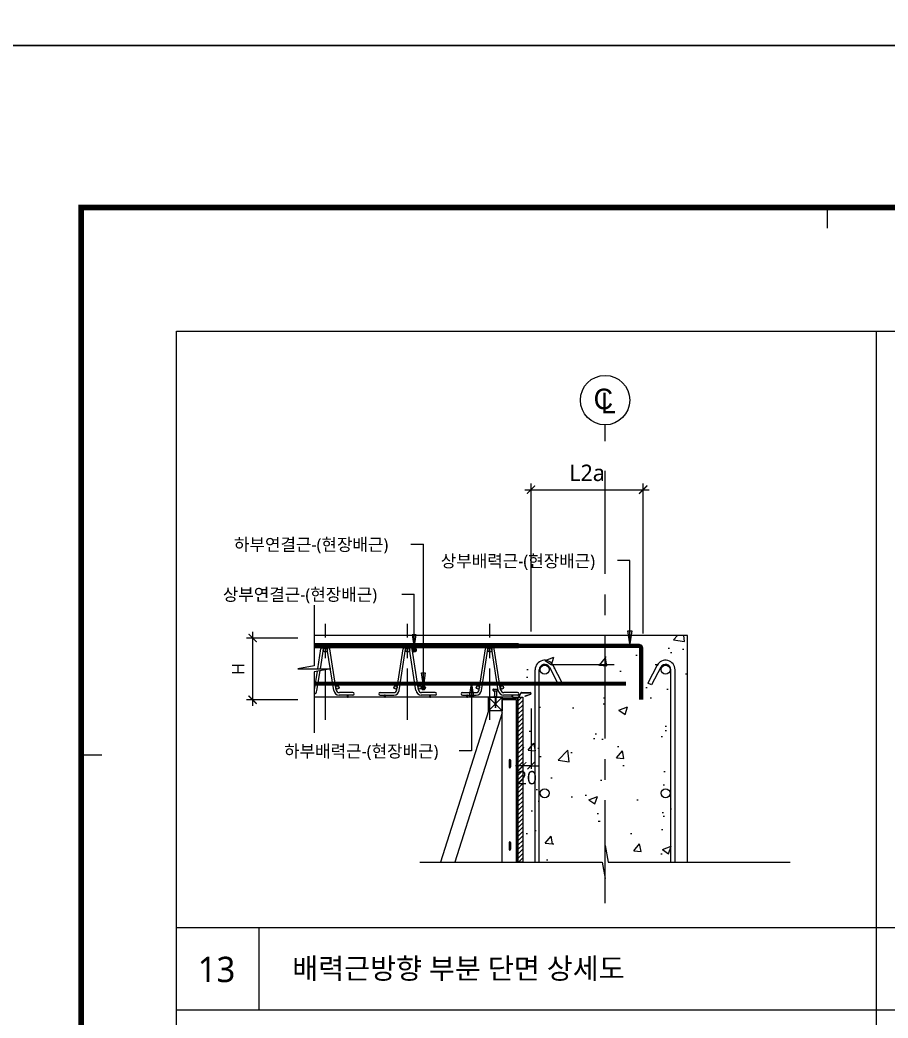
# Model space of a CAD drawing. Extents: x 10983 to 44623, y -18406 to 11294.
# Drawn here: x 19534 to 21644, y -2949 to -524 of the extents above; entities that cross this region are included whole.
import ezdxf
from ezdxf.enums import TextEntityAlignment as Align

# ---------------------------------------------------------------- set-up
doc = ezdxf.new("R2010")
doc.units = 0
doc.header["$LTSCALE"] = 100
doc.header["$MEASUREMENT"] = 0
doc.header["$PDMODE"] = 3
doc.header["$PDSIZE"] = 10
for name, pattern in [('CEN', [62, 60, -1, 0, -1]), ('CENTERX2', [4, 2.5, -0.5, 0.5, -0.5]), ('HID', [2.5, 1.5, -1])]:
    doc.linetypes.add(name, pattern=pattern)
doc.layers.get('0').update_dxf_attribs({"linetype": 'CONTINUOUS'})
doc.layers.get('Defpoints').update_dxf_attribs({"color": 165, "linetype": 'CONTINUOUS'})
for name, color, linetype in [('-상부연결근', 4, 'CONTINUOUS'), ('-하부배력근', 3, 'CONTINUOUS'), ('-하부연결근', 4, 'CONTINUOUS'), ('DECK-CEN', 1, 'CEN'), ('DECK-CON', 2, 'CONTINUOUS'), ('DECK-DIM', 255, 'CONTINUOUS'), ('DECK-ETC STEEL', 6, 'CONTINUOUS'), ('DECK-HATCH', 251, 'CONTINUOUS'), ('DECK-LATTICE', 7, 'CONTINUOUS'), ('DECK-MAIN BAR', 2, 'CONTINUOUS'), ('DECK-PG', 4, 'CONTINUOUS'), ('DECK-RC', 251, 'CONTINUOUS'), ('DECK-RC(ETC)', 252, 'CONTINUOUS'), ('DECK-TABLE', 7, 'CONTINUOUS'), ('DECK-TEX1', 6, 'CONTINUOUS'), ('DECK-TEXT', 7, 'CONTINUOUS'), ('DECK-TITLE TEXT', 3, 'CONTINUOUS'), ('DECK-TRANS', 3, 'CONTINUOUS'), ('E2', 7, 'CONTINUOUS'), ('form', 7, 'CONTINUOUS'), ('TG-TABLE.TEX', 7, 'CONTINUOUS'), ('TXT', 3, 'CONTINUOUS')]:
    doc.layers.add(name, color=color, linetype=linetype)
doc.styles.add('SY Panel', font='malgun.ttf')
doc.styles.add('VICON TEXT', font='malgun.ttf')
doc.styles.add('굴림', font='Gulim.ttf')
doc.dimstyles.new('STDECK-DIM', dxfattribs={"dimtxt": 35, "dimasz": 20, "dimexe": 15, "dimexo": 40, "dimgap": 10, "dimtad": 1, "dimdec": 0, "dimtxsty": 'SY Panel', "dimblk": 'ARCHTICK', "dimcen": 2.5, "dimdle": 15, "dimclrd": 7, "dimclre": 7, "dimclrt": 6, "dimadec": 0, "dimazin": 0, "dimtfac": 1, "dimtdec": 0, "dimtmove": 0, "dimatfit": 3, "dimldrblk": 'ARCHTICK', "dimfxl": 1, "dimarcsym": 0})
doc.dimstyles.new('STDECK-DIM 2', dxfattribs={"dimscale": 2.5, "dimtxt": 12, "dimasz": 7, "dimexe": 3, "dimexo": 3, "dimgap": 3, "dimtad": 1, "dimdec": 0, "dimlunit": 6, "dimtxsty": 'VICON TEXT', "dimblk": 'ARCHTICK', "dimcen": 2.5, "dimclrd": 7, "dimclre": 7, "dimclrt": 6, "dimadec": 0, "dimazin": 0, "dimtfac": 1, "dimtdec": 0, "dimtix": 1, "dimtmove": 0, "dimatfit": 3, "dimfxl": 1, "dimarcsym": 0})

# ---------------------------------------------------------------- blocks, each defined once
blk = doc.blocks.new('Deck_Sh03')
at = {"layer": 'Defpoints'}
blk.add_lwpolyline([(-517.5, -296.1), (7892.5, -296.1), (7892.5, 5644), (-517.5, 5644)], close=True, dxfattribs=at)
at = {"layer": 'TG-TABLE.TEX', "color": 3, "ltscale": 0.5, "style": 'VICON TEXT'}
blk.add_attdef('DKTYT', text='', height=100, dxfattribs=at).set_placement((2425.2, 5047), align=Align.RIGHT)
at = {"layer": 'TXT', "ltscale": 0.5, "style": 'VICON TEXT'}
blk.add_attdef('DKTYR', text='', height=45, dxfattribs=at).set_placement((7248.4, 1495), align=Align.RIGHT)
blk = doc.blocks.new('_ArchTick')
at = {"color": 0, "linetype": 'ByBlock', "const_width": 0.15}
blk.add_lwpolyline([(-0.5, -0.5), (0.5, 0.5)], dxfattribs=at)
blk = doc.blocks.new('*D355')
at = {"layer": 'DECK-DIM', "color": 7, "lineweight": -2}
for p, q in [((20099.8, -2010.9), (20099.8, -2190.9)), ((20209.8, -2025.9), (20084.8, -2025.9)), ((20209.8, -2175.9), (20084.8, -2175.9))]:
    blk.add_line(p, q, dxfattribs=at)
at = {"layer": 'Defpoints', "color": 0, "ltscale": 0.5}
for p in [(20249.8, -2025.9), (20099.8, -2175.9), (20249.8, -2175.9)]:
    blk.add_point(p, dxfattribs=at)
at = {"layer": 'DECK-DIM', "color": 7, "lineweight": -2, "ltscale": 0.5, "xscale": 20, "yscale": 20, "zscale": 20}
for p, rotation in [((20099.8, -2025.9), 90), ((20099.8, -2175.9), 270)]:
    blk.add_blockref('_ArchTick', p, dxfattribs=dict(at, rotation=rotation))
at = {"layer": 'DECK-DIM', "color": 6, "ltscale": 0.5, "insert": (20064.8, -2100.9), "char_height": 30, "attachment_point": 5, "rotation": 90, "style": 'SY Panel'}
blk.add_mtext('H', dxfattribs=at)
blk = doc.blocks.new('*D356')
at = {"layer": 'DECK-DIM', "color": 7, "lineweight": -2}
for p, q in [((20756.5, -2197.4), (20756.5, -2343.5)), ((20776.5, -2197.4), (20776.5, -2343.5)), ((20756.5, -2336), (20739, -2336)), ((20776.5, -2336), (20756.5, -2336)), ((20776.5, -2336), (20794, -2336))]:
    blk.add_line(p, q, dxfattribs=at)
at = {"layer": 'Defpoints', "color": 0, "ltscale": 0.5}
for p in [(20756.5, -2189.9), (20776.5, -2189.9), (20756.5, -2336)]:
    blk.add_point(p, dxfattribs=at)
at = {"layer": 'DECK-DIM', "color": 7, "lineweight": -2, "ltscale": 0.5, "xscale": 17.5, "yscale": 17.5, "zscale": 17.5}
blk.add_blockref('_ArchTick', (20756.5, -2336), dxfattribs=at)
at = {"layer": 'DECK-DIM', "color": 7, "lineweight": -2, "ltscale": 0.5, "xscale": 17.5, "yscale": 17.5, "zscale": 17.5, "rotation": 180}
blk.add_blockref('_ArchTick', (20776.5, -2336), dxfattribs=at)
at = {"layer": 'DECK-DIM', "color": 6, "ltscale": 0.5, "insert": (20766.5, -2365.3), "char_height": 32.5, "attachment_point": 5, "style": 'VICON TEXT'}
blk.add_mtext('20', dxfattribs=at)
blk = doc.blocks.new('*D163')
at = {"layer": 'DECK-DIM', "color": 7, "lineweight": -2}
for p, q in [((20761.5, -1665.5), (21064, -1665.5)), ((20776.5, -2009.9), (20776.5, -1650.5)), ((21049, -2014.9), (21049, -1650.5))]:
    blk.add_line(p, q, dxfattribs=at)
at = {"layer": 'Defpoints', "color": 0, "ltscale": 0.5}
for p in [(21049, -1665.5), (20776.5, -2049.9), (21049, -2054.9)]:
    blk.add_point(p, dxfattribs=at)
at = {"layer": 'DECK-DIM', "color": 7, "lineweight": -2, "ltscale": 0.5, "xscale": 20, "yscale": 20, "zscale": 20, "rotation": 180}
blk.add_blockref('_ArchTick', (20776.5, -1665.5), dxfattribs=at)
at = {"layer": 'DECK-DIM', "color": 7, "lineweight": -2, "ltscale": 0.5, "xscale": 20, "yscale": 20, "zscale": 20}
blk.add_blockref('_ArchTick', (21049, -1665.5), dxfattribs=at)
at = {"layer": 'DECK-DIM', "color": 6, "ltscale": 0.5, "insert": (20912.7, -1624.9), "char_height": 40, "attachment_point": 5, "style": 'SY Panel'}
blk.add_mtext('L2a', dxfattribs=at)
blk = doc.blocks.new('tg4')
at = {"layer": 'DECK-MAIN BAR'}
h = blk.add_hatch(color=256, dxfattribs=at)
h.dxf.hatch_style = 1
h.paths.add_polyline_path([(7710.5, 42136.7, 0.414214), (7705.5, 42131.7, 0.414214), (7710.5, 42126.7)])
h.paths.add_polyline_path([(7735.8, 42040.8, 1), (7743.8, 42040.8, 1)])
h.paths.add_polyline_path([(7710.5, 42136.7), (7710.5, 42126.7, 0.414214), (7715.5, 42131.7, 0.414214)])
edge = h.paths.add_edge_path()
edge.add_line((7683.8, 42043.8), (7683.8, 42037.7))
edge.add_arc((7681.2, 42040.7), 4, 310.4298, 409.5702)
h = blk.add_hatch(color=256, dxfattribs=at)
h.dxf.hatch_style = 1
h.paths.add_polyline_path([(7877.2, 42040.7, 1), (7885.2, 42040.7, 1)])
h.paths.add_polyline_path([(7910.5, 42136.7, 0.414214), (7905.5, 42131.7, 0.414214), (7910.5, 42126.7)])
h.paths.add_polyline_path([(7935.8, 42040.8, 1), (7943.8, 42040.8, 1)])
h.paths.add_polyline_path([(7910.5, 42136.7), (7910.5, 42126.7, 0.414214), (7915.5, 42131.7, 0.414214)])
h = blk.add_hatch(color=256, dxfattribs=at)
h.dxf.hatch_style = 1
h.paths.add_polyline_path([(8077.2, 42040.7, 1), (8085.2, 42040.7, 1)])
h.paths.add_polyline_path([(8110.5, 42136.7, 0.414214), (8105.5, 42131.7, 0.414214), (8110.5, 42126.7)])
h.paths.add_polyline_path([(8135.8, 42040.8, 1), (8143.8, 42040.8, 1)])
h.paths.add_polyline_path([(8110.5, 42136.7), (8110.5, 42126.7, 0.414214), (8115.5, 42131.7, 0.414214)])
at = {"layer": 'DECK-CEN', "linetype": 'CENTERX2', "ltscale": 0.5}
for p, q in [((7710.5, 41961.8), (7710.5, 42195.4)), ((7910.5, 41961.8), (7910.5, 42195.4)), ((8110.5, 41961.8), (8110.5, 42195.4))]:
    blk.add_line(p, q, dxfattribs=at)
at = {"layer": 'DECK-LATTICE', "ltscale": 0.5}
for p, q in [((8179.9, 42146.7), (7683.8, 42146.7)), ((8179.9, 42136.7), (7683.8, 42136.7)), ((7692.2, 42085.7), (7699.7, 42134.3)), ((7698.3, 42085.7), (7705.7, 42133.6)), ((7730.8, 42033.2), (7715.2, 42133.6)), ((7736.6, 42035), (7721.2, 42134.3)), ((7884.3, 42035), (7899.7, 42134.3)), ((7890.1, 42033.2), (7905.7, 42133.6)), ((7930.8, 42033.2), (7915.2, 42133.6)), ((7936.6, 42035), (7921.2, 42134.3)), ((8084.3, 42035), (8099.7, 42134.3)), ((8090.1, 42033.2), (8105.7, 42133.6)), ((8130.8, 42033.2), (8115.2, 42133.6)), ((8136.6, 42035), (8121.2, 42134.3)), ((7684.3, 42035), (7691.3, 42080)), ((7690.1, 42033.2), (7697.6, 42081.1)), ((7777.5, 42022.2), (7743.7, 42022.2)), ((7777.5, 42028.2), (7744.5, 42028.2)), ((7843.5, 42028.2), (7876.4, 42028.2)), ((7843.5, 42022.2), (7877.3, 42022.2)), ((7977.5, 42022.2), (7943.7, 42022.2)), ((7977.5, 42028.2), (7944.5, 42028.2)), ((8043.5, 42028.2), (8076.4, 42028.2)), ((8043.5, 42022.2), (8077.3, 42022.2)), ((8177.5, 42022.2), (8143.7, 42022.2)), ((8177.5, 42028.2), (8144.5, 42028.2))]:
    blk.add_line(p, q, dxfattribs=at)
for centre, radius, start, end in [((7702.7, 42133.7), 3.01, 349.5852, 169.9415), ((7718.2, 42133.7), 3.01, 10.0585, 190.4148), ((7902.7, 42133.7), 3.01, 349.5852, 169.9415), ((7918.2, 42133.7), 3.01, 10.0585, 190.4148), ((8102.7, 42133.7), 3.01, 349.5852, 169.9415), ((8118.2, 42133.7), 3.01, 10.0585, 190.4148), ((7676.4, 42036.2), 8, 336.4782, 351.1777), ((7677.3, 42035.2), 13, 299.8906, 351.1777), ((7743.7, 42035.2), 13, 188.8223, 270), ((7744.5, 42036.2), 8, 188.8223, 270), ((7777.5, 42025.2), 3, 270, 90), ((7843.5, 42025.2), 3, 90, 270), ((7876.4, 42036.2), 8, 270, 351.1777), ((7877.3, 42035.2), 13, 270, 351.1777), ((7943.7, 42035.2), 13, 188.8223, 270), ((7944.5, 42036.2), 8, 188.8223, 270), ((7977.5, 42025.2), 3, 270, 90), ((8043.5, 42025.2), 3, 90, 270), ((8076.4, 42036.2), 8, 270, 351.1777), ((8077.3, 42035.2), 13, 270, 351.1777), ((8143.7, 42035.2), 13, 188.8223, 270), ((8144.5, 42036.2), 8, 188.8223, 270), ((8177.5, 42025.2), 3, 270, 90)]:
    blk.add_arc(centre, radius, start, end, dxfattribs=at)
at = {"layer": 'DECK-MAIN BAR', "ltscale": 0.5}
for centre, radius in [((7710.5, 42131.7), 5), ((7910.5, 42131.7), 5), ((8110.5, 42131.7), 5), ((7739.8, 42040.8), 4), ((7881.2, 42040.7), 4), ((7939.8, 42040.8), 4), ((8081.2, 42040.7), 4), ((8139.8, 42040.8), 4)]:
    blk.add_circle(centre, radius, dxfattribs=at)
blk.add_arc((7681.2, 42040.7), 4, 310.4298, 49.5702, dxfattribs=at)
at = {"layer": 'DECK-PG'}
for p, q in [((7764, 42021.2), (7764, 42018.7)), ((7764.5, 42018.7), (7764.5, 42021.2)), ((7765, 42021.2), (7765, 42017.5)), ((7765, 42018.7), (7765, 42020.7)), ((7765.5, 42021.2), (7765.5, 42017.2)), ((7766, 42017.5), (7766, 42021.2)), ((7854, 42021.2), (7854, 42018.7)), ((7854.5, 42018.7), (7854.5, 42021.2)), ((7855, 42021.2), (7855, 42017.5)), ((7855, 42018.7), (7855, 42020.7)), ((7855.5, 42021.2), (7855.5, 42017.2)), ((7856, 42017.5), (7856, 42021.2)), ((7964, 42021.2), (7964, 42018.7)), ((7964.5, 42018.7), (7964.5, 42021.2)), ((7965, 42021.2), (7965, 42017.5)), ((7965, 42018.7), (7965, 42020.7)), ((7965.5, 42021.2), (7965.5, 42017.2)), ((7966, 42017.5), (7966, 42021.2)), ((8054, 42021.2), (8054, 42018.7)), ((8054.5, 42018.7), (8054.5, 42021.2)), ((8055, 42021.2), (8055, 42017.5)), ((8055, 42018.7), (8055, 42020.7)), ((8055.5, 42021.2), (8055.5, 42017.2)), ((8056, 42017.5), (8056, 42021.2)), ((8164, 42021.2), (8164, 42018.7)), ((8164.5, 42018.7), (8164.5, 42021.2)), ((8165, 42021.2), (8165, 42017.5)), ((8165, 42018.7), (8165, 42020.7)), ((8165.5, 42021.2), (8165.5, 42017.2)), ((8166, 42017.5), (8166, 42021.2)), ((8180.8, 42017.8), (8186.1, 42027.5)), ((8181.3, 42017.5), (8186.6, 42027.2)), ((8187.4, 42028.2), (8208.1, 42028.2)), ((8187.4, 42027.7), (8208.1, 42027.7)), ((8208.7, 42023.9), (8195.4, 42019.1)), ((8208.6, 42023.9), (8195.4, 42019.1)), ((8195.4, 42019.1), (8195.5, 42018.6)), ((8208.9, 42023.5), (8195.5, 42018.6)), ((8166, 42016.7), (8179.9, 42016.7)), ((8166.2, 42017.2), (8179.9, 42017.2))]:
    blk.add_line(p, q, dxfattribs=at)
at = {"layer": 'DECK-PG', "ltscale": 0.5}
for p, q in [((7764.7, 42017.2), (7683.8, 42017.2)), ((7765, 42016.7), (7683.8, 42016.7)), ((7855, 42016.7), (7766, 42016.7)), ((7854.7, 42017.2), (7766.2, 42017.2)), ((7965, 42016.7), (7856, 42016.7)), ((7964.7, 42017.2), (7856.2, 42017.2)), ((8055, 42016.7), (7966, 42016.7)), ((8054.7, 42017.2), (7966.2, 42017.2)), ((8165, 42016.7), (8056, 42016.7)), ((8164.7, 42017.2), (8056.2, 42017.2))]:
    blk.add_line(p, q, dxfattribs=at)
at = {"layer": 'DECK-PG'}
for centre, radius, start, end in [((7765, 42021.2), 1, 0, 180), ((7765, 42021.2), 1, 0, 180), ((7764.5, 42018.7), 0.5, 180, 0), ((7765, 42021.2), 0.5, 0, 180), ((7855, 42021.2), 1, 0, 180), ((7855, 42021.2), 1, 0, 180), ((7854.5, 42018.7), 0.5, 180, 0), ((7855, 42021.2), 0.5, 0, 180), ((7965, 42021.2), 1, 0, 180), ((7965, 42021.2), 1, 0, 180), ((7964.5, 42018.7), 0.5, 180, 0), ((7965, 42021.2), 0.5, 0, 180), ((8055, 42021.2), 1, 0, 180), ((8055, 42021.2), 1, 0, 180), ((8054.5, 42018.7), 0.5, 180, 0), ((8055, 42021.2), 0.5, 0, 180), ((8165, 42021.2), 1, 0, 180), ((8165, 42021.2), 1, 0, 180), ((8164.5, 42018.7), 0.5, 180, 0), ((8165, 42021.2), 0.5, 0, 180), ((8187.4, 42026.8), 1.46, 90, 151.3895), ((8187.4, 42026.8), 0.955, 90, 151.3895), ((8208.1, 42025.8), 2.46, 290, 90), ((8208.1, 42025.8), 1.96, 290, 90), ((7764.7, 42017.5), 0.25, 270, 0), ((7765, 42017.2), 0.5, 270, 0), ((7766, 42017.2), 0.5, 180, 270), ((7766.2, 42017.5), 0.25, 180, 270), ((7854.7, 42017.5), 0.25, 270, 0), ((7855, 42017.2), 0.5, 270, 0), ((7856, 42017.2), 0.5, 180, 270), ((7856.2, 42017.5), 0.25, 180, 270), ((7964.7, 42017.5), 0.25, 270, 0), ((7965, 42017.2), 0.5, 270, 0), ((7966, 42017.2), 0.5, 180, 270), ((7966.2, 42017.5), 0.25, 180, 270), ((8054.7, 42017.5), 0.25, 270, 0), ((8055, 42017.2), 0.5, 270, 0), ((8056, 42017.2), 0.5, 180, 270), ((8056.2, 42017.5), 0.25, 180, 270), ((8164.7, 42017.5), 0.25, 270, 0), ((8165, 42017.2), 0.5, 270, 0), ((8166, 42017.2), 0.5, 180, 270), ((8166.2, 42017.5), 0.25, 180, 270), ((8179.9, 42018.3), 1.05, 270, 331.3895), ((8179.9, 42018.3), 1.55, 270, 331.3895)]:
    blk.add_arc(centre, radius, start, end, dxfattribs=at)

msp = doc.modelspace()

# ---------------------------------------------------------------- hatches: boundary and pattern name
at = {"layer": '-상부연결근', "linetype": 'ByBlock'}
h = msp.add_hatch(color=0, dxfattribs=at)
h.paths.add_polyline_path([(20497.4, -2018.4), (20492.7, -2018.4), (20492.7, -2049.9)])
h.paths.add_polyline_path([(20492.7, -2018.4), (20488, -2018.4), (20492.7, -2049.9)])
at = {"layer": '-상부연결근'}
h = msp.add_hatch(color=256, dxfattribs=at)
h.dxf.hatch_style = 1
h.paths.add_polyline_path([(20497.7, -2054.9, 1), (20487.7, -2054.9, 1)])
at = {"layer": '-하부배력근', "linetype": 'ByBlock'}
h = msp.add_hatch(color=0, dxfattribs=at)
h.paths.add_polyline_path([(20636.3, -2168.3), (20631.5, -2168.3), (20631.5, -2136.9)])
h.paths.add_polyline_path([(20631.5, -2168.3), (20626.8, -2168.3), (20631.5, -2136.9)])
at = {"layer": '-하부연결근', "linetype": 'ByBlock'}
h = msp.add_hatch(color=0, dxfattribs=at)
h.paths.add_polyline_path([(20514.9, -2141.8), (20514.9, -2110.4), (20510.1, -2110.4)])
h.paths.add_polyline_path([(20514.9, -2141.8), (20519.6, -2110.4), (20514.9, -2110.4)])
at = {"layer": '-하부연결근'}
h = msp.add_hatch(color=256, dxfattribs=at)
h.dxf.hatch_style = 1
h.paths.add_polyline_path([(20519.9, -2146.8, 1), (20509.9, -2146.8, 1)])
at = {"linetype": 'ByBlock'}
h = msp.add_hatch(color=256, dxfattribs=at)
h.paths.add_polyline_path([(21011.9, -2008.4), (21016.6, -2008.4), (21016.6, -2039.9)])
h.paths.add_polyline_path([(21016.6, -2008.4), (21021.4, -2008.4), (21016.6, -2039.9)])
at = {"layer": 'DECK-HATCH'}
h = msp.add_hatch(dxfattribs=at)
h.set_pattern_fill('AR-CONC', color=256, scale=30, style=0)
h.set_pattern_definition([(50, (-2415.1, -5154.62), (215.178, -18.8256), [22.5, -247.5]), (355, (-2415.1, -5154.62), (-41.6254, 225.6576), [18, -198]), (100.4514, (-2397.17, -5156.19), (173.5527, 206.832), [19.122, -210.3426]), (46.1842, (-2415.1, -5094.62), (320.1724, -49.6558), [33.75, -371.25]), (96.6356, (-2388.42, -5098.76), (280.3986, 292.2356), [28.683, -315.514]), (351.1842, (-2415.1, -5094.62), (280.3986, 292.2356), [27, -297]), (21, (-2385.1, -5109.62), (179.0721, -120.7857), [22.5, -247.5]), (326, (-2385.1, -5109.62), (72.9946, 217.545), [18, -198]), (71.4514, (-2370.18, -5119.68), (252.0667, 96.7593), [19.122, -210.3426]), (37.5, (-2415.1, -5154.62), (3.64796, 99.86816), [0, -195.6, 0, -201, 0, -198.75]), (7.5, (-2415.1, -5154.62), (78.92086, 118.3235), [0, -114.6, 0, -191.1, 0, -75.75]), (327.5, (-2482, -5154.62), (160.14673, -6.76646), [0, -75, 0, -234, 0, -310.5]), (317.5, (-2512, -5154.62), (174.95585, 30.0315), [0, -97.5, 0, -155.4, 0, -220.5])])
h.paths.add_polyline_path([(20956.5, -2019.9), (20756.5, -2019.9), (20756.5, -2570), (20949.5, -2570), (20956.5, -2610), (20956.5, -2530)])
h.paths.add_polyline_path([(21156.5, -2019.9), (20956.5, -2019.9), (20956.5, -2530), (20963.6, -2570), (21156.5, -2570)])
at = {"layer": 'DECK-HATCH', "linetype": 'ByBlock'}
h = msp.add_hatch(dxfattribs=at)
h.set_pattern_fill('ANSI31', color=256, scale=60, style=0)
h.set_pattern_definition([(45, (-2415.1005, -5154.619), (-5.3033009, 5.3033009), [])])
h.paths.add_polyline_path([(20756.5, -2169.9), (20744.5, -2169.9), (20744.5, -2570), (20756.5, -2570)])
h.paths.add_polyline_path([(20737.3, -2288.5), (20795.8, -2288.5), (20795.8, -2333.5), (20737.3, -2333.5)], flags=9)

# ---------------------------------------------------------------- linework, layer by layer
at = {"layer": '-상부연결근', "color": 0, "linetype": 'ByBlock'}
for p in [(20462.7, -1919.4), (20492.7, -2049.9)]:
    msp.add_line(p, (20492.7, -1919.4), dxfattribs=at)
msp.add_lwpolyline([(20497.4, -2018.4), (20488, -2018.4), (20492.7, -2049.9), (20497.4, -2018.4)], dxfattribs=at)
at = {"layer": '-상부연결근'}
msp.add_circle((20492.7, -2054.9), 5, dxfattribs=at)
at = {"layer": '-하부배력근', "color": 0, "linetype": 'ByBlock'}
for p, q in [((20631.5, -2136.9), (20631.5, -2300)), ((20631.5, -2300), (20601.5, -2300))]:
    msp.add_line(p, q, dxfattribs=at)
at = {"layer": '-하부배력근', "ltscale": 0.5, "const_width": 10}
msp.add_lwpolyline([(20249.8, -2136.9), (21007.3, -2136.9)], dxfattribs=at)
at = {"layer": '-하부배력근', "color": 0, "linetype": 'ByBlock'}
msp.add_lwpolyline([(20636.3, -2168.3), (20626.8, -2168.3), (20631.5, -2136.9), (20636.3, -2168.3)], dxfattribs=at)
at = {"layer": '-하부연결근', "color": 0, "linetype": 'ByBlock'}
for p in [(20484, -1798.1), (20514.9, -2141.8)]:
    msp.add_line(p, (20514.9, -1798.1), dxfattribs=at)
msp.add_lwpolyline([(20510.1, -2110.4), (20519.6, -2110.4), (20514.9, -2141.8), (20510.1, -2110.4)], dxfattribs=at)
at = {"layer": '-하부연결근'}
msp.add_circle((20514.9, -2146.8), 5, dxfattribs=at)
at = {"linetype": 'ByBlock'}
for p, q in [((21016.6, -1837.9), (20986.6, -1837.9)), ((21016.6, -2039.9), (21016.6, -1837.9))]:
    msp.add_line(p, q, dxfattribs=at)
msp.add_lwpolyline([(21011.9, -2008.4), (21021.4, -2008.4), (21016.6, -2039.9), (21011.9, -2008.4)], dxfattribs=at)
at = {"layer": 'DECK-CEN', "linetype": 'CENTERX2'}
msp.add_line((20956.5, -2670), (20956.5, -1598), dxfattribs=at)
at = {"layer": 'DECK-CON'}
for p, q in [((21156.5, -2019.9), (20249.8, -2019.9)), ((21156.5, -2570), (21156.5, -2019.9))]:
    msp.add_line(p, q, dxfattribs=at)
for points in [[(20249.8, -1945.9), (20249.8, -2093.8), (20209.8, -2100.9), (20289.8, -2100.9), (20249.8, -2107.9), (20249.8, -2255.9)], [(20249.8, -1945.9), (20249.8, -2093.8), (20209.8, -2100.9), (20289.8, -2100.9), (20249.8, -2107.9), (20249.8, -2255.9)], [(20506.5, -2570), (20949.5, -2570), (20956.5, -2610), (20956.5, -2530), (20963.6, -2570), (21406.5, -2570)]]:
    msp.add_lwpolyline(points, dxfattribs=at)
msp.add_lwpolyline([(20744.5, -2169.9), (20756.5, -2169.9), (20756.5, -2570), (20744.5, -2570)], close=True, dxfattribs=at)
at = {"layer": 'DECK-ETC STEEL'}
msp.add_lwpolyline([(20741.5, -2169.9), (20744.5, -2169.9), (20744.5, -2570), (20741.5, -2570), (20741.5, -2175.9), (20706.5, -2175.9), (20706.5, -2172.9), (20741.5, -2172.9), (20741.5, -2169.9), (20744.5, -2169.9)], dxfattribs=at)
at = {"layer": 'DECK-RC'}
for p, q in [((20786.5, -2570), (20786.5, -2102.9)), ((20796.5, -2570), (20796.5, -2102.9)), ((20821.1, -2096.8), (20843.5, -2139.8)), ((20829.9, -2092.2), (20852.4, -2135.2)), ((21083.2, -2092.2), (21060.7, -2135.2)), ((21092, -2096.8), (21069.5, -2139.8)), ((21116.5, -2570), (21116.5, -2102.9)), ((21126.5, -2570), (21126.5, -2102.9)), ((20843.5, -2139.8), (20852.4, -2135.2)), ((21069.5, -2139.8), (21060.7, -2135.2))]:
    msp.add_line(p, q, dxfattribs=at)
at = {"layer": 'DECK-RC', "linetype": 'HID'}
msp.add_line((20828.5, -2089.9), (21084.6, -2089.9), dxfattribs=at)
at = {"layer": 'DECK-RC'}
for centre in [(20809.5, -2102.9), (21103.5, -2102.9), (20809.5, -2402.9), (21103.5, -2402.9)]:
    msp.add_circle(centre, 11, dxfattribs=at)
for centre, radius, start, end in [((20809.5, -2102.9), 23, 27.5898, 180), ((21103.5, -2102.9), 23, 0, 152.4102), ((20809.5, -2102.9), 13, 27.5824, 180), ((21103.5, -2102.9), 13, 0, 152.4176)]:
    msp.add_arc(centre, radius, start, end, dxfattribs=at)
at = {"layer": 'DECK-RC(ETC)'}
for p, q in [((20684, -2150.9), (20684, -2152.9)), ((20685, -2149.9), (20695, -2149.9)), ((20685, -2153.9), (20695, -2153.9)), ((20687.7, -2156.2), (20687.7, -2166.6)), ((20692.3, -2156.2), (20692.3, -2166.6)), ((20696, -2150.9), (20696, -2152.9)), ((20706.5, -2202.9), (20673.5, -2169.9)), ((20673.5, -2202.9), (20706.5, -2169.9)), ((20686, -2168.5), (20686, -2169.3)), ((20686.6, -2167.9), (20687.1, -2167.9)), ((20686.6, -2169.9), (20693.4, -2169.9)), ((20687.1, -2167.9), (20692.9, -2167.9)), ((20689, -2167.9), (20691, -2167.9)), ((20689, -2169.9), (20689, -2190.4)), ((20691, -2169.9), (20691, -2190.4)), ((20692.9, -2167.9), (20693.4, -2167.9)), ((20694, -2168.5), (20694, -2169.3)), ((20706.5, -2570), (20706.5, -2175.9)), ((20673.5, -2202.9), (20556.5, -2570)), ((20689, -2190.4), (20690, -2195.4)), ((20690, -2195.4), (20691, -2190.4)), ((20706.5, -2208), (20591.2, -2570)), ((20723, -2322.9), (20723, -2338.9)), ((20727, -2322.9), (20727, -2338.9)), ((20723, -2522.9), (20723, -2538.9)), ((20727, -2522.9), (20727, -2538.9))]:
    msp.add_line(p, q, dxfattribs=at)
msp.add_lwpolyline([(20673.5, -2169.9), (20706.5, -2169.9), (20706.5, -2202.9), (20673.5, -2202.9), (20673.5, -2169.9)], dxfattribs=at)
for centre, radius, start, end in [((20685, -2150.9), 1, 90, 180), ((20685, -2152.9), 1, 180, 270), ((20685, -2156.6), 2.75, 7.7709, 89.4479), ((20695.1, -2156.6), 2.75, 90.5521, 172.2291), ((20695, -2150.9), 1, 0, 90), ((20695, -2152.9), 1, 270, 0), ((20686.6, -2168.5), 0.6, 90, 180), ((20686.6, -2169.3), 0.6, 180, 270), ((20686.4, -2166.5), 1.39, 281.7725, 355.1369), ((20693.7, -2166.5), 1.39, 184.8631, 258.2275), ((20693.4, -2168.5), 0.6, 0, 90), ((20693.4, -2169.3), 0.6, 270, 0), ((20725, -2322.9), 2, 0, 180), ((20725, -2322.9), 2, 0, 180), ((20725, -2338.9), 2, 180, 0), ((20725, -2522.9), 2, 0, 180), ((20725, -2522.9), 2, 0, 180), ((20725, -2538.9), 2, 180, 0)]:
    msp.add_arc(centre, radius, start, end, dxfattribs=at)
at = {"layer": 'DECK-TABLE', "ltscale": 0.5}
for p, q in [((21615.1, -1280.1), (21615.1, -6230.1)), ((26715.1, -2730.1), (19915.1, -2730.1)), ((20115.1, -2730.1), (20115.1, -2930.1)), ((26715.1, -2930.1), (19915.1, -2930.1))]:
    msp.add_line(p, q, dxfattribs=at)
msp.add_lwpolyline([(19915.1, -1280.1), (26715.1, -1280.1), (26715.1, -6230.1), (19915.1, -6230.1)], close=True, dxfattribs=at)
at = {"layer": 'DECK-TRANS', "ltscale": 0.5, "const_width": 10}
msp.add_lwpolyline([(20249.8, -2044.9), (21039.2, -2044.9), (21042.7, -2046.2), (21044.3, -2049.9), (21044.3, -2175.9)], dxfattribs=at)
at = {"layer": 'Defpoints'}
msp.add_lwpolyline([(19392.5, -6526.2), (27802.5, -6526.2), (27802.5, -586.2), (19392.5, -586.2)], close=True, dxfattribs=at)
at = {"layer": 'E2', "linetype": 'ByBlock'}
msp.add_line((20956.5, -1548), (20956.5, -1508), dxfattribs=at)
msp.add_circle((20956.5, -1448), 60, dxfattribs=at)
at = {"layer": 'form', "color": 30}
for p, q in [((21496.6, -980.1), (21496.6, -1030.1)), ((19683.2, -2309.7), (19733.2, -2309.7))]:
    msp.add_line(p, q, dxfattribs=at)
at = {"layer": 'form', "color": 30, "const_width": 14.2}
msp.add_lwpolyline([(19683.2, -980.1), (19683.2, -6298.4), (27636.8, -6298.4), (27636.8, -980.1)], close=True, dxfattribs=at)

# ---------------------------------------------------------------- block references
at = {"ltscale": 0.5}
msp.add_blockref('Deck_Sh03', (19910, -290.1), dxfattribs=at)
at = {"layer": 'DECK-LATTICE'}
msp.add_blockref('tg4', (12566.1, -44186.6), dxfattribs=at)

# ---------------------------------------------------------------- texts
at = {"layer": '-상부연결근', "color": 0, "style": 'VICON TEXT'}
msp.add_text('상부연결근-(현장배근)', height=30, dxfattribs=at).set_placement((20027.4, -1935.2))
at = {"layer": '-하부배력근', "color": 0, "style": 'VICON TEXT'}
msp.add_text('하부배력근-(현장배근)', height=30, dxfattribs=at).set_placement((20176.4, -2315.8))
at = {"layer": '-하부연결근', "color": 0, "style": 'VICON TEXT'}
msp.add_text('하부연결근-(현장배근)', height=30, dxfattribs=at).set_placement((20054.6, -1813.9))
at = {"layer": 'DECK-TEX1', "color": 6, "linetype": 'ByBlock', "style": '굴림'}
for s, p in [('C', (20928.7, -1470.1)), ('L', (20946.7, -1480.1))]:
    msp.add_text(s, height=50, dxfattribs=at).set_placement(p)
at = {"layer": 'DECK-TEXT', "style": 'VICON TEXT'}
msp.add_text('상부배력근-(현장배근)', height=30, dxfattribs=at).set_placement((20557.2, -1853.7))
at = {"layer": 'DECK-TITLE TEXT', "color": 3, "style": 'VICON TEXT'}
for s, height, p in [('13', 61.43, (19966.3, -2861.6)), ('배력근방향 부분 단면 상세도', 50.257, (20196.1, -2853.8))]:
    msp.add_text(s, height=height, dxfattribs=at).set_placement(p)

# ---------------------------------------------------------------- dimensions: what is measured, and where the dimension line sits
at = {"layer": 'DECK-DIM'}
dim = msp.add_linear_dim(base=(21049, -1665.5), p1=(20776.5, -2049.9), p2=(21049, -2054.9), text='L2a', dimstyle='STDECK-DIM', override={"dimtxt": 40, "dimgap": 20}, dxfattribs=at)
dim.commit()
dim.dimension.update_dxf_attribs({"geometry": '*D163', "text_midpoint": (20912.7, -1624.9)})
dim = msp.add_linear_dim(base=(20099.8, -2175.9), p1=(20249.8, -2025.9), p2=(20249.8, -2175.9), angle=90, text='H', dimstyle='STDECK-DIM', override={"dimtxt": 30, "dimgap": 20}, dxfattribs=at)
dim.commit()
dim.dimension.update_dxf_attribs({"geometry": '*D355', "text_midpoint": (20064.8, -2100.9)})
dim = msp.add_linear_dim(base=(20756.5, -2336), p1=(20776.5, -2189.9), p2=(20756.5, -2189.9), angle=180, dimstyle='STDECK-DIM 2', override={"dimtxt": 13, "dimgap": 5, "dimtad": 2, "dimtoh": 0}, dxfattribs=at)
dim.commit()
dim.dimension.update_dxf_attribs({"geometry": '*D356', "text_midpoint": (20766.5, -2365.3)})

doc.saveas('drawing.dxf')
